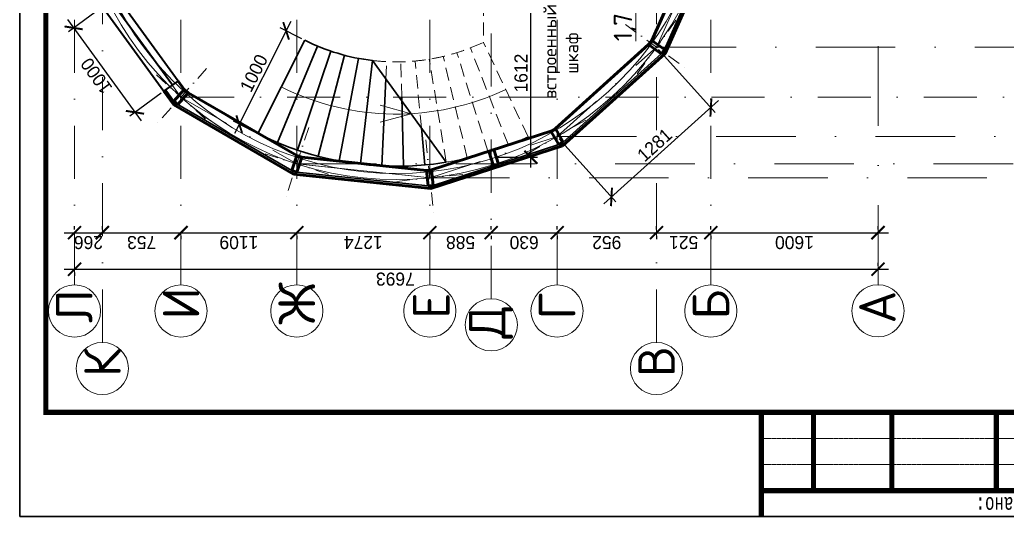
# Model space of a CAD drawing. Header units: millimetres. Extents: x -1532494 to -7068, y -619762 to -143013.
# Drawn here: x -140457 to -131002, y -206038 to -201253 of the extents above; entities that cross this region are included whole.
import ezdxf

# ---------------------------------------------------------------- set-up
doc = ezdxf.new("R2010")
doc.units = ezdxf.units.MM
for name, pattern in [('GOST2.303 5', [24, 20, -1.5, 1, -1.5]), ('штриховая', [19.05, 12.7, -6.35]), ('штрихпунктирнаяX2', [50.8, 25.4, -12.7, 0, -12.7])]:
    doc.linetypes.add(name, pattern=pattern)
doc.layers.get('0').update_dxf_attribs({"color": 251, "lineweight": 15})
for name, color, linetype, lineweight in [('01-РАМКА(+штамп)', 5, 'Continuous', 18), ('15-РАЗМЕРЫ-доп.', 5, 'Continuous', 5), ('линия', 7, 'Continuous', 30), ('Окно', 144, 'Continuous', 40), ('Оси', 7, 'штрихпунктирнаяX2', 18), ('размеры', 7, 'Continuous', 18), ('Стены', 7, 'Continuous', 60), ('штриховая', 160, 'штриховая', 18)]:
    doc.layers.add(name, color=color, linetype=linetype, lineweight=lineweight)
doc.layers.add('рамка', color=105, linetype='Continuous', lineweight=30, plot=False)
doc.styles.add('style2', font='cour.ttf', dxfattribs={"width": 0.6, "height": 3})
doc.dimstyles.new('ISO-25', dxfattribs={"dimscale": 50, "dimtxt": 2.5, "dimasz": 2.5, "dimexe": 1.25, "dimexo": 0.625, "dimtad": 1, "dimdec": 0, "dimtxsty": 'Standard', "dimblk": 'ARCHTICK', "dimcen": 2.5, "dimdle": 2, "dimclrt": 256, "dimadec": 0, "dimazin": 0, "dimtfac": 1, "dimtdec": 0, "dimtmove": 1, "dimatfit": 2, "dimfxl": 1, "dimarcsym": 0})

# ---------------------------------------------------------------- blocks, each defined once
blk = doc.blocks.new('_ArchTick')
at = {"color": 0, "linetype": 'ByBlock', "const_width": 0.15}
blk.add_lwpolyline([(-0.5, -0.5), (0.5, 0.5)], dxfattribs=at)
blk = doc.blocks.new('*D186')
at = {"layer": 'Defpoints', "color": 0, "transparency": 16777216}
for p in [(-136176.6, -200957.4), (-135563.4, -200957.4), (-135921.5, -202569.9)]:
    blk.add_point(p, dxfattribs=at)
at = {"layer": 'размеры', "color": 0, "lineweight": -2, "transparency": 16777216}
for p, q in [((-135563.4, -202669.9), (-135563.4, -200857.4)), ((-136145.4, -200957.4), (-135500.9, -200957.4)), ((-135890.3, -202569.9), (-135500.9, -202569.9))]:
    blk.add_line(p, q, dxfattribs=at)
at = {"layer": 'размеры', "color": 0, "lineweight": -2, "transparency": 16777216, "xscale": 125, "yscale": 125, "zscale": 125}
for p, rotation in [((-135563.4, -200957.4), 90), ((-135563.4, -202569.9), 270)]:
    blk.add_blockref('_ArchTick', p, dxfattribs=dict(at, rotation=rotation))
at = {"layer": 'размеры', "transparency": 16777216, "insert": (-135657.2, -201763.7), "char_height": 125, "attachment_point": 5, "rotation": 90}
blk.add_mtext('1612', dxfattribs=at)
blk = doc.blocks.new('*D174')
at = {"layer": 'Defpoints', "color": 0, "transparency": 16777216}
for p in [(-139932.5, -203292.8), (-139666.2, -203292.8), (-139666.2, -203292.8)]:
    blk.add_point(p, dxfattribs=at)
at = {"layer": 'размеры', "color": 0, "lineweight": -2, "transparency": 16777216}
for p, q in [((-139932.5, -203261.5), (-139932.5, -203230.3)), ((-139666.2, -203261.5), (-139666.2, -203230.3)), ((-140032.5, -203292.8), (-139566.2, -203292.8))]:
    blk.add_line(p, q, dxfattribs=at)
at = {"layer": 'размеры', "color": 0, "lineweight": -2, "transparency": 16777216, "xscale": 125, "yscale": 125, "zscale": 125, "rotation": 180}
blk.add_blockref('_ArchTick', (-139932.5, -203292.8), dxfattribs=at)
at = {"layer": 'размеры', "color": 0, "lineweight": -2, "transparency": 16777216, "xscale": 125, "yscale": 125, "zscale": 125}
blk.add_blockref('_ArchTick', (-139666.2, -203292.8), dxfattribs=at)
at = {"layer": 'размеры', "transparency": 16777216, "insert": (-139799.4, -203386.5), "char_height": 125, "attachment_point": 5, "rotation": 180}
blk.add_mtext('266', dxfattribs=at)
blk = doc.blocks.new('*D175')
at = {"layer": 'Defpoints', "color": 0, "transparency": 16777216}
for p in [(-139666.2, -203292.8), (-138913.4, -203292.8), (-138913.4, -203292.8)]:
    blk.add_point(p, dxfattribs=at)
at = {"layer": 'размеры', "color": 0, "lineweight": -2, "transparency": 16777216}
for p, q in [((-139666.2, -203261.5), (-139666.2, -203230.3)), ((-139766.2, -203292.8), (-138813.4, -203292.8)), ((-138913.4, -203324), (-138913.4, -203355.3))]:
    blk.add_line(p, q, dxfattribs=at)
at = {"layer": 'размеры', "color": 0, "lineweight": -2, "transparency": 16777216, "xscale": 125, "yscale": 125, "zscale": 125, "rotation": 180}
blk.add_blockref('_ArchTick', (-139666.2, -203292.8), dxfattribs=at)
at = {"layer": 'размеры', "color": 0, "lineweight": -2, "transparency": 16777216, "xscale": 125, "yscale": 125, "zscale": 125}
blk.add_blockref('_ArchTick', (-138913.4, -203292.8), dxfattribs=at)
at = {"layer": 'размеры', "transparency": 16777216, "insert": (-139289.8, -203386.5), "char_height": 125, "attachment_point": 5, "rotation": 180}
blk.add_mtext('753', dxfattribs=at)
blk = doc.blocks.new('*D176')
at = {"layer": 'Defpoints', "color": 0, "transparency": 16777216}
for p in [(-138913.4, -203292.8), (-137804.3, -203292.8), (-137804.3, -203292.8)]:
    blk.add_point(p, dxfattribs=at)
at = {"layer": 'размеры', "color": 0, "lineweight": -2, "transparency": 16777216}
for p, q in [((-139013.4, -203292.8), (-137704.3, -203292.8)), ((-138913.4, -203324), (-138913.4, -203355.3)), ((-137804.3, -203324), (-137804.3, -203355.3))]:
    blk.add_line(p, q, dxfattribs=at)
at = {"layer": 'размеры', "color": 0, "lineweight": -2, "transparency": 16777216, "xscale": 125, "yscale": 125, "zscale": 125, "rotation": 180}
blk.add_blockref('_ArchTick', (-138913.4, -203292.8), dxfattribs=at)
at = {"layer": 'размеры', "color": 0, "lineweight": -2, "transparency": 16777216, "xscale": 125, "yscale": 125, "zscale": 125}
blk.add_blockref('_ArchTick', (-137804.3, -203292.8), dxfattribs=at)
at = {"layer": 'размеры', "transparency": 16777216, "insert": (-138358.8, -203386.5), "char_height": 125, "attachment_point": 5, "rotation": 180}
blk.add_mtext('1109', dxfattribs=at)
blk = doc.blocks.new('*D177')
at = {"layer": 'Defpoints', "color": 0, "transparency": 16777216}
for p in [(-137804.3, -203292.8), (-136530.5, -203292.8), (-136530.5, -203292.8)]:
    blk.add_point(p, dxfattribs=at)
at = {"layer": 'размеры', "color": 0, "lineweight": -2, "transparency": 16777216}
for p, q in [((-137904.3, -203292.8), (-136430.5, -203292.8)), ((-137804.3, -203324), (-137804.3, -203355.3)), ((-136530.5, -203324), (-136530.5, -203355.3))]:
    blk.add_line(p, q, dxfattribs=at)
at = {"layer": 'размеры', "color": 0, "lineweight": -2, "transparency": 16777216, "xscale": 125, "yscale": 125, "zscale": 125, "rotation": 180}
blk.add_blockref('_ArchTick', (-137804.3, -203292.8), dxfattribs=at)
at = {"layer": 'размеры', "color": 0, "lineweight": -2, "transparency": 16777216, "xscale": 125, "yscale": 125, "zscale": 125}
blk.add_blockref('_ArchTick', (-136530.5, -203292.8), dxfattribs=at)
at = {"layer": 'размеры', "transparency": 16777216, "insert": (-137167.4, -203386.5), "char_height": 125, "attachment_point": 5, "rotation": 180}
blk.add_mtext('1274', dxfattribs=at)
blk = doc.blocks.new('*D178')
at = {"layer": 'Defpoints', "color": 0, "transparency": 16777216}
for p in [(-135942.6, -203292.8), (-135312.5, -203292.8), (-135312.5, -203292.8)]:
    blk.add_point(p, dxfattribs=at)
at = {"layer": 'размеры', "color": 0, "lineweight": -2, "transparency": 16777216}
for p, q in [((-135312.5, -203261.5), (-135312.5, -203230.3)), ((-136042.6, -203292.8), (-135212.5, -203292.8)), ((-135942.6, -203324), (-135942.6, -203355.3))]:
    blk.add_line(p, q, dxfattribs=at)
at = {"layer": 'размеры', "color": 0, "lineweight": -2, "transparency": 16777216, "xscale": 125, "yscale": 125, "zscale": 125, "rotation": 180}
blk.add_blockref('_ArchTick', (-135942.6, -203292.8), dxfattribs=at)
at = {"layer": 'размеры', "color": 0, "lineweight": -2, "transparency": 16777216, "xscale": 125, "yscale": 125, "zscale": 125}
blk.add_blockref('_ArchTick', (-135312.5, -203292.8), dxfattribs=at)
at = {"layer": 'размеры', "transparency": 16777216, "insert": (-135627.5, -203386.5), "char_height": 125, "attachment_point": 5, "rotation": 180}
blk.add_mtext('630', dxfattribs=at)
blk = doc.blocks.new('*D179')
at = {"layer": 'Defpoints', "color": 0, "transparency": 16777216}
for p in [(-135312.5, -203292.8), (-134360.7, -203292.8), (-134360.7, -203292.8)]:
    blk.add_point(p, dxfattribs=at)
at = {"layer": 'размеры', "color": 0, "lineweight": -2, "transparency": 16777216}
for p, q in [((-134360.7, -203261.5), (-134360.7, -203230.3)), ((-135412.5, -203292.8), (-134260.7, -203292.8)), ((-135312.5, -203324), (-135312.5, -203355.3))]:
    blk.add_line(p, q, dxfattribs=at)
at = {"layer": 'размеры', "color": 0, "lineweight": -2, "transparency": 16777216, "xscale": 125, "yscale": 125, "zscale": 125, "rotation": 180}
blk.add_blockref('_ArchTick', (-135312.5, -203292.8), dxfattribs=at)
at = {"layer": 'размеры', "color": 0, "lineweight": -2, "transparency": 16777216, "xscale": 125, "yscale": 125, "zscale": 125}
blk.add_blockref('_ArchTick', (-134360.7, -203292.8), dxfattribs=at)
at = {"layer": 'размеры', "transparency": 16777216, "insert": (-134836.6, -203386.5), "char_height": 125, "attachment_point": 5, "rotation": 180}
blk.add_mtext('952', dxfattribs=at)
blk = doc.blocks.new('*D180')
at = {"layer": 'Defpoints', "color": 0, "transparency": 16777216}
for p in [(-134360.7, -203292.8), (-133839.8, -203292.8), (-133839.8, -203292.8)]:
    blk.add_point(p, dxfattribs=at)
at = {"layer": 'размеры', "color": 0, "lineweight": -2, "transparency": 16777216}
for p, q in [((-133839.8, -203261.5), (-133839.8, -203230.3)), ((-134460.7, -203292.8), (-133739.8, -203292.8)), ((-134360.7, -203324), (-134360.7, -203355.3))]:
    blk.add_line(p, q, dxfattribs=at)
at = {"layer": 'размеры', "color": 0, "lineweight": -2, "transparency": 16777216, "xscale": 125, "yscale": 125, "zscale": 125, "rotation": 180}
blk.add_blockref('_ArchTick', (-134360.7, -203292.8), dxfattribs=at)
at = {"layer": 'размеры', "color": 0, "lineweight": -2, "transparency": 16777216, "xscale": 125, "yscale": 125, "zscale": 125}
blk.add_blockref('_ArchTick', (-133839.8, -203292.8), dxfattribs=at)
at = {"layer": 'размеры', "transparency": 16777216, "insert": (-134100.3, -203386.5), "char_height": 125, "attachment_point": 5, "rotation": 180}
blk.add_mtext('521', dxfattribs=at)
blk = doc.blocks.new('*D181')
at = {"layer": 'Defpoints', "color": 0, "transparency": 16777216}
for p in [(-133839.8, -203292.8), (-132239.7, -203292.8), (-132239.7, -203292.9)]:
    blk.add_point(p, dxfattribs=at)
at = {"layer": 'размеры', "color": 0, "lineweight": -2, "transparency": 16777216}
for p, q in [((-132239.7, -203261.7), (-132239.7, -203230.3)), ((-133939.8, -203292.8), (-132139.7, -203292.8)), ((-133839.8, -203324), (-133839.8, -203355.3))]:
    blk.add_line(p, q, dxfattribs=at)
at = {"layer": 'размеры', "color": 0, "lineweight": -2, "transparency": 16777216, "xscale": 125, "yscale": 125, "zscale": 125, "rotation": 180}
blk.add_blockref('_ArchTick', (-133839.8, -203292.8), dxfattribs=at)
at = {"layer": 'размеры', "color": 0, "lineweight": -2, "transparency": 16777216, "xscale": 125, "yscale": 125, "zscale": 125}
blk.add_blockref('_ArchTick', (-132239.7, -203292.8), dxfattribs=at)
at = {"layer": 'размеры', "transparency": 16777216, "insert": (-133039.7, -203386.5), "char_height": 125, "attachment_point": 5, "rotation": 180}
blk.add_mtext('1600', dxfattribs=at)
blk = doc.blocks.new('*D182')
at = {"layer": 'Defpoints', "color": 0, "transparency": 16777216}
for p in [(-139932.5, -203642.9), (-132239.7, -203642.9), (-132239.7, -203642.9)]:
    blk.add_point(p, dxfattribs=at)
at = {"layer": 'размеры', "color": 0, "lineweight": -2, "transparency": 16777216}
for p, q in [((-140032.5, -203642.9), (-132139.7, -203642.9)), ((-132239.7, -203611.7), (-132239.7, -203580.4)), ((-139932.5, -203674.2), (-139932.5, -203705.4))]:
    blk.add_line(p, q, dxfattribs=at)
at = {"layer": 'размеры', "color": 0, "lineweight": -2, "transparency": 16777216, "xscale": 125, "yscale": 125, "zscale": 125, "rotation": 180}
blk.add_blockref('_ArchTick', (-139932.5, -203642.9), dxfattribs=at)
at = {"layer": 'размеры', "color": 0, "lineweight": -2, "transparency": 16777216, "xscale": 125, "yscale": 125, "zscale": 125}
blk.add_blockref('_ArchTick', (-132239.7, -203642.9), dxfattribs=at)
at = {"layer": 'размеры', "transparency": 16777216, "insert": (-136860.5, -203736.7), "char_height": 125, "attachment_point": 5, "rotation": 180}
blk.add_mtext('7693', dxfattribs=at)
blk = doc.blocks.new('*D209')
at = {"layer": 'Defpoints', "color": 0, "ltscale": 20, "transparency": 16777216}
for p in [(-134360.7, -201515.1), (-133839.8, -202093.6), (-135312.5, -202372)]:
    blk.add_point(p, dxfattribs=at)
at = {"layer": 'размеры', "color": 0, "lineweight": -2, "ltscale": 20, "transparency": 16777216}
for p, q in [((-134339.8, -201538.3), (-133798, -202140.1)), ((-134865.9, -203017.5), (-133765.5, -202026.7)), ((-135291.6, -202395.3), (-134749.8, -202997))]:
    blk.add_line(p, q, dxfattribs=at)
at = {"layer": 'размеры', "color": 0, "lineweight": -2, "ltscale": 20, "transparency": 16777216, "xscale": 125, "yscale": 125, "zscale": 125}
for p, rotation in [((-133839.8, -202093.6), 41.9999999999789), ((-134791.6, -202950.6), 221.9999999999789)]:
    blk.add_blockref('_ArchTick', p, dxfattribs=dict(at, rotation=rotation))
at = {"layer": 'размеры', "ltscale": 20, "transparency": 16777216, "insert": (-134378.4, -202452.4), "char_height": 125, "attachment_point": 5, "rotation": 42}
blk.add_mtext('1281', dxfattribs=at)
blk = doc.blocks.new('*D264')
at = {"layer": 'Defpoints', "color": 0, "ltscale": 20, "transparency": 16777216}
for p in [(-139664.5, -201129.9), (-139076.9, -201938.7), (-139353.6, -202139.7)]:
    blk.add_point(p, dxfattribs=at)
at = {"layer": 'размеры', "color": 0, "lineweight": -2, "ltscale": 20, "transparency": 16777216}
for p, q in [((-139689.8, -201148.3), (-139991.8, -201367.7)), ((-140000, -201250), (-139294.8, -202220.6)), ((-139102.2, -201957), (-139404.2, -202176.4))]:
    blk.add_line(p, q, dxfattribs=at)
at = {"layer": 'размеры', "color": 0, "lineweight": -2, "ltscale": 20, "transparency": 16777216, "xscale": 125, "yscale": 125, "zscale": 125}
for p, rotation in [((-139941.2, -201330.9), 125.9999999995298), ((-139353.6, -202139.7), 305.9999999995298)]:
    blk.add_blockref('_ArchTick', p, dxfattribs=dict(at, rotation=rotation))
at = {"layer": 'размеры', "ltscale": 20, "transparency": 16777216, "insert": (-139723.3, -201790.4), "char_height": 125, "attachment_point": 5, "rotation": 126}
blk.add_mtext('1000', dxfattribs=at)
blk = doc.blocks.new('*D265')
at = {"layer": 'Defpoints', "color": 0, "transparency": 16777216}
for p in [(-136530.5, -203292.8), (-135942.6, -203292.8), (-135942.6, -203292.8)]:
    blk.add_point(p, dxfattribs=at)
at = {"layer": 'размеры', "color": 0, "lineweight": -2, "transparency": 16777216}
for p, q in [((-135942.6, -203261.5), (-135942.6, -203230.3)), ((-136630.5, -203292.8), (-135842.6, -203292.8)), ((-136530.5, -203324), (-136530.5, -203355.3))]:
    blk.add_line(p, q, dxfattribs=at)
at = {"layer": 'размеры', "color": 0, "lineweight": -2, "transparency": 16777216, "xscale": 125, "yscale": 125, "zscale": 125, "rotation": 180}
blk.add_blockref('_ArchTick', (-136530.5, -203292.8), dxfattribs=at)
at = {"layer": 'размеры', "color": 0, "lineweight": -2, "transparency": 16777216, "xscale": 125, "yscale": 125, "zscale": 125}
blk.add_blockref('_ArchTick', (-135942.6, -203292.8), dxfattribs=at)
at = {"layer": 'размеры', "transparency": 16777216, "insert": (-136236.6, -203386.5), "char_height": 125, "attachment_point": 5, "rotation": 180}
blk.add_mtext('588', dxfattribs=at)
blk = doc.blocks.new('*D266')
at = {"layer": 'Defpoints', "color": 0, "ltscale": 20, "transparency": 16777216}
for p in [(-137729, -201449), (-138355.6, -202253.2), (-138178, -202342.5)]:
    blk.add_point(p, dxfattribs=at)
at = {"layer": 'размеры', "color": 0, "lineweight": -2, "ltscale": 20, "transparency": 16777216}
for p, q in [((-137861.8, -201270.4), (-138400.5, -202342.6)), ((-137756.9, -201435), (-137962.5, -201331.7)), ((-138205.9, -202328.5), (-138411.5, -202225.2))]:
    blk.add_line(p, q, dxfattribs=at)
at = {"layer": 'размеры', "color": 0, "lineweight": -2, "ltscale": 20, "transparency": 16777216, "xscale": 125, "yscale": 125, "zscale": 125}
for p, rotation in [((-137906.7, -201359.7), 63.32107512935925), ((-138355.6, -202253.2), 243.3210751293593)]:
    blk.add_blockref('_ArchTick', p, dxfattribs=dict(at, rotation=rotation))
at = {"layer": 'размеры', "ltscale": 20, "transparency": 16777216, "insert": (-138214.9, -201764.4), "char_height": 125, "attachment_point": 5, "rotation": 63.32108}
blk.add_mtext('1000', dxfattribs=at)

msp = doc.modelspace()

# ---------------------------------------------------------------- linework, layer by layer
msp.add_arc((-136852.5, -199704.7), 2452.1, 243.32108, 295.32108)
at = {"layer": '01-РАМКА(+штамп)'}
msp.add_circle((-136852.5, -199704.7), 3080, dxfattribs=at)
at = {"layer": '15-РАЗМЕРЫ-доп.'}
msp.add_circle((-136852.5, -199704.7), 3020.8, dxfattribs=at)
at = {"layer": 'линия', "ltscale": 20}
for p, q in [((-133771.6, -200385.1), (-134285.4, -201538.9)), ((-137079.5, -201643.6), (-136374.3, -202617.8)), ((-134314.7, -201579.4), (-135253.3, -202424.5)), ((-139059.6, -201926.1), (-138982.2, -202032.6)), ((-137851.2, -202697.5), (-138945, -202066)), ((-135296.6, -202449.5), (-136497.8, -202839.8)), ((-136547.6, -202845), (-137803.7, -202713))]:
    msp.add_line(p, q, dxfattribs=at)
at = {"layer": 'линия', "ltscale": 10}
for p, q in [((-138178, -202342.5), (-137729, -201449)), ((-137990.7, -202428.6), (-137605.2, -201505.9)), ((-137798, -202501.3), (-137477.7, -201554)), ((-137600.6, -202560.5), (-137347.2, -201593.1)), ((-137399.5, -202605.7), (-137214.2, -201623)), ((-137195, -202629.4), (-137079.5, -201643.6)), ((-136990.5, -202653.6), (-136951.5, -201820.5)), ((-136784.4, -202656), (-136799.7, -201993.6)), ((-136578.7, -202644.1), (-136611.7, -202289.9))]:
    msp.add_line(p, q, dxfattribs=at)
at = {"layer": 'линия'}
for radius, start, end in [(1952.1, 243.32108, 263.32108), (2952.1, 236.62773, 266.78157)]:
    msp.add_arc((-136852.5, -199704.7), radius, start, end, dxfattribs=at)
at = {"layer": 'линия', "ltscale": 10}
msp.add_arc((-136852.5, -199704.7), 2952.1, 266.78157, 279.32108, dxfattribs=at)
at = {"layer": 'Окно', "ltscale": 20}
msp.add_line((-138996, -201879.9), (-139583.6, -201071.1), dxfattribs=at)
msp.add_lwpolyline([(-139076.9, -201938.7), (-138940.9, -201839.8), (-139528.5, -201031.1), (-139664.5, -201129.9)], close=True, dxfattribs=at)
at = {"layer": 'Оси', "ltscale": 20}
for p, q in [((-136530.5, -203792.8), (-136530.5, -196641.6)), ((-137804.3, -203792.8), (-137804.3, -196775.4)), ((-135942.6, -203925.8), (-135942.6, -196904.3)), ((-135312.5, -203792.8), (-135312.5, -197037.3)), ((-138913.4, -203792.8), (-138913.4, -197415.8)), ((-134360.7, -204343.9), (-134360.7, -197894.3)), ((-139666.2, -204343.9), (-139666.2, -198451.9)), ((-139932.5, -203792.8), (-139932.5, -199704.7)), ((-133839.8, -203792.8), (-133839.8, -200345.1)), ((-138913.4, -201993.6), (-129543.6, -201993.6)), ((-138404.2, -202372.2), (-138723.1, -202159))]:
    msp.add_line(p, q, dxfattribs=at)
at = {"layer": 'Оси', "ltscale": 30}
for p, q in [((-132239.7, -203792), (-132239.7, -198473.8)), ((-134360.7, -201515.1), (-129543.6, -201515.1)), ((-135312.5, -202372), (-129543.6, -202372)), ((-137804.3, -202633.9), (-129707.1, -202633.9)), ((-136530.5, -202767.8), (-129707.1, -202767.8)), ((-132239.7, -203802.6), (-132239.7, -203801.7))]:
    msp.add_line(p, q, dxfattribs=at)
at = {"layer": 'Оси', "ltscale": 5}
for p, q in [((-134174.3, -201258.5), (-134547.1, -201771.6)), ((-134658, -201299.1), (-134063.4, -201731.1)), ((-138667.5, -201720.5), (-139159.3, -202266.7)), ((-138677.8, -202205.7), (-139149.1, -201781.4)), ((-135037.9, -202213.5), (-135587.1, -202530.6)), ((-137690.7, -202284.4), (-137917.8, -202983.4)), ((-136569, -202402.3), (-136492.1, -203133.3)), ((-137502.7, -202731.9), (-138105.8, -202536)), ((-136215.2, -202734.7), (-136845.9, -202801))]:
    msp.add_line(p, q, dxfattribs=at)
at = {"layer": 'Оси', "ltscale": 20}
msp.add_lwpolyline([(-139932.5, -199704.7), (-139666.2, -200957.4), (-138913.4, -201993.6), (-137804.3, -202633.9), (-136530.5, -202767.8), (-135312.5, -202372), (-134360.7, -201515.1), (-133839.8, -200345.1), (-133839.8, -199064.3), (-134360.7, -197894.3), (-135312.5, -197037.3), (-136530.5, -196641.6), (-137804.3, -196775.4), (-138913.4, -197415.8), (-139666.2, -198451.9)], close=True, dxfattribs=at)
at = {"layer": 'размеры'}
for q in [(-137004.7, -202070.6), (-137004.7, -202234.9)]:
    msp.add_line((-136711, -202152.7), q, dxfattribs=at)
at = {"layer": 'размеры', "ltscale": 20}
msp.add_line((-137804.3, -202633.9), (-136556, -202765.1), dxfattribs=at)
at = {"layer": 'размеры', "color": 7, "lineweight": 20, "ltscale": 0.9}
for p, q in [((-132857, -205763.4), (-132857, -205013.4)), ((-132107, -205763.4), (-132107, -205013.4)), ((-131107, -205763.4), (-131107, -205013.4))]:
    msp.add_line(p, q, dxfattribs=at)
at = {"layer": 'размеры', "linetype": 'GOST2.303 5'}
for p, q in [((-133357, -205263.4), (-130107, -205263.4)), ((-133357, -205513.4), (-130107, -205513.4))]:
    msp.add_line(p, q, dxfattribs=at)
at = {"layer": 'размеры', "color": 7, "lineweight": 20, "ltscale": 0.9, "const_width": 50}
msp.add_lwpolyline([(-140207, -205013.4), (-140207, -195763.4), (-125857, -195763.4), (-125857, -205013.4)], close=True, dxfattribs=at)
for points in [[(-133357, -205013.4), (-133357, -206013.4)], [(-132857, -205763.4), (-132857, -205013.4)], [(-132107, -205763.4), (-132107, -205013.4)], [(-131107, -205763.4), (-131107, -205013.4)], [(-130107, -205763.4), (-133357, -205763.4)]]:
    msp.add_lwpolyline(points, dxfattribs=at)
at = {"layer": 'размеры', "const_width": 0.05}
for points in [[(-130107, -205263.4), (-133357, -205263.4)], [(-133357, -205513.4), (-130107, -205513.4)]]:
    msp.add_lwpolyline(points, dxfattribs=at)
at = {"layer": 'размеры'}
for centre in [(-139932.5, -204042.8), (-138913.4, -204042.8), (-137804.3, -204042.8), (-136530.5, -204042.8), (-135312.5, -204042.8), (-133839.8, -204042.8), (-132239.7, -204042), (-135942.6, -204175.8), (-139666.2, -204593.9), (-134360.7, -204593.9)]:
    msp.add_circle(centre, 250, dxfattribs=at)
at = {"layer": 'рамка', "color": 7}
for q in [(-140457, -195513.4), (-125607, -206013.4)]:
    msp.add_line((-140457, -206013.4), q, dxfattribs=at)
at = {"layer": 'Стены', "ltscale": 20}
for p, q in [((-134406.7, -201450.8), (-133918.4, -200353.9)), ((-134278, -201575.2), (-134047.4, -201057.2)), ((-135328.3, -202294.6), (-134436.1, -201491.2)), ((-135261.4, -202460.6), (-134278, -201575.2)), ((-138881.8, -201921.1), (-138940.9, -201839.8)), ((-138981.8, -202069.5), (-139076.9, -201938.7)), ((-138844.7, -201954.6), (-137804.9, -202554.9)), ((-138981.8, -202069.5), (-137835.9, -202731.2)), ((-136513.5, -202690.6), (-135371.6, -202319.6)), ((-136519.9, -202869.5), (-135261.4, -202460.6)), ((-137757.3, -202570.3), (-136563.2, -202695.8)), ((-135921, -202652.4), (-135873.5, -202636.9)), ((-137835.9, -202731.2), (-136519.9, -202869.5))]:
    msp.add_line(p, q, dxfattribs=at)
at = {"layer": 'Стены', "ltscale": 5}
for p, q in [((-134406.7, -201450.8), (-134436.1, -201491.2)), ((-134406.7, -201450.8), (-134285.4, -201538.9)), ((-134436.1, -201491.2), (-134314.7, -201579.4)), ((-134285.4, -201538.9), (-134314.7, -201579.4)), ((-138881.8, -201921.1), (-138982.2, -202032.6)), ((-138844.7, -201954.6), (-138881.8, -201921.1)), ((-138945, -202066), (-138982.2, -202032.6)), ((-138844.7, -201954.6), (-138945, -202066)), ((-135328.3, -202294.6), (-135371.6, -202319.6)), ((-135371.6, -202319.6), (-135296.6, -202449.5)), ((-135328.3, -202294.6), (-135253.3, -202424.5)), ((-135253.3, -202424.5), (-135296.6, -202449.5)), ((-135966.4, -202512.8), (-135921, -202652.4)), ((-135918.8, -202497.4), (-135873.5, -202636.9)), ((-137804.9, -202554.9), (-137851.2, -202697.5)), ((-137757.3, -202570.3), (-137804.9, -202554.9)), ((-137757.3, -202570.3), (-137803.7, -202713)), ((-137803.7, -202713), (-137851.2, -202697.5)), ((-136513.5, -202690.6), (-136563.2, -202695.8)), ((-136563.2, -202695.8), (-136547.6, -202845)), ((-136513.5, -202690.6), (-136497.8, -202839.8)), ((-136497.8, -202839.8), (-136547.6, -202845))]:
    msp.add_line(p, q, dxfattribs=at)
at = {"layer": 'штриховая', "ltscale": 10}
for p, q in [((-136017.6, -196896.5), (-136017.6, -201469.3)), ((-135589.9, -202373.2), (-136017.6, -201469.3)), ((-135973.6, -202522.9), (-136271.3, -201568.3)), ((-135779.1, -202454.8), (-136142.7, -201523.2)), ((-136951.5, -201820.5), (-136943.7, -201654.7)), ((-136799.7, -201993.6), (-136807.5, -201656.3)), ((-136611.7, -202289.9), (-136671.5, -201648.4)), ((-136374.3, -202617.8), (-136536.3, -201631)), ((-136172.3, -202577.4), (-136402.7, -201604.3))]:
    msp.add_line(p, q, dxfattribs=at)
for radius, start in [(1952.1, 263.32108), (2952.1, 279.32108)]:
    msp.add_arc((-136852.5, -199704.7), radius, start, 295.32108, dxfattribs=at)

# ---------------------------------------------------------------- texts
at = {"layer": 'размеры', "color": 7, "linetype": 'GOST2.303 5', "style": 'style2', "width": 0.6}
msp.add_text('Согласовано:', height=150, rotation=180, dxfattribs=at).set_placement((-130222.8, -205826.7))
at = {"layer": 'размеры', "rotation": 90}
for s, width, insert, char_height, attachment_point in [('\\pi484.66;{\\fISOCPEUR|b0|i0|c204|p34;\\L1,77}', 1328.073, (-134769.8, -201943.2), 175, 1), ('\\pi226.54;{\\fISOCPEUR|b0|i0|c204|p34;встроенный \\P\\pi470.29;шкаф}', 1328.073, (-135443.2, -202239.2), 125, 1), ('{\\fISOCPEUR|b0|i0|c204|p34;Ж}', 6.114, (-137979.1, -204174), 350, 1), ('{\\fISOCPEUR|b0|i0|c204|p34;Л}', 6.114, (-140111.3, -204156.6), 350, 1), ('{\\fISOCPEUR|b0|i0|c204|p34;И}', 6.114, (-138738.6, -204124.3), 350, 7), ('{\\fISOCPEUR|b0|i0|c204|p34;Е}', 6.114, (-136692, -204119.9), 350, 1), ('{\\fISOCPEUR|b0|i0|c204|p34;Г}', 6.114, (-135487.3, -204124.3), 350, 1), ('{\\fISOCPEUR|b0|i0|c204|p34;Б}', 6.114, (-134014.6, -204124.3), 350, 1), ('{\\fISOCPEUR|b0|i0|c204|p34;А}', 6.114, (-132421.4, -204163.4), 350, 1), ('{\\fISOCPEUR|b0|i0|c204|p34;Д}', 6.114, (-136157.1, -204307.4), 350, 1), ('{\\fISOCPEUR|b0|i0|c204|p34;К}', 6.114, (-139841, -204675.5), 350, 1), ('{\\fISOCPEUR|b0|i0|c204|p34;В}', 6.114, (-134535.5, -204675.5), 350, 1)]:
    msp.add_mtext_dynamic_manual_height_columns(s, width=width, gutter_width=12.5, heights=[0], dxfattribs=dict(at, insert=insert, char_height=char_height, attachment_point=attachment_point))

# ---------------------------------------------------------------- dimensions: what is measured, and where the dimension line sits
at = {"layer": 'размеры'}
for base, p1, p2, angle, picture, middle in [((-135563.4174, -200957.4336), (-135921.5208, -202569.9276), (-136176.6165, -200957.4336), 90, '*D186', (-135657.1674, -201763.6806)), ((-138913.4, -203292.8), (-139666.2, -203292.8), (-138913.4, -203292.8), 180, '*D175', (-139289.8, -203386.5)), ((-137804.3, -203292.8), (-138913.4, -203292.8), (-137804.3, -203292.8), 180, '*D176', (-138358.8, -203386.5)), ((-136530.5, -203292.8), (-137804.3, -203292.8), (-136530.5, -203292.8), 180, '*D177', (-137167.4, -203386.5)), ((-135942.6, -203292.8), (-136530.5, -203292.8), (-135942.6, -203292.8), 180, '*D265', (-136236.6, -203386.5)), ((-135312.5, -203292.8), (-135942.6, -203292.8), (-135312.5, -203292.8), 180, '*D178', (-135627.5, -203386.5)), ((-134360.7, -203292.8), (-135312.5, -203292.8), (-134360.7, -203292.8), 180, '*D179', (-134836.6, -203386.5)), ((-133839.8, -203292.8), (-134360.7, -203292.8), (-133839.8, -203292.8), 180, '*D180', (-134100.3, -203386.5)), ((-132239.7, -203292.8), (-133839.8, -203292.8), (-132239.7, -203292.9), 180, '*D181', (-133039.7, -203386.5))]:
    dim = msp.add_linear_dim(base=base, p1=p1, p2=p2, angle=angle, dimstyle='ISO-25', dxfattribs=at)
    dim.commit()
    dim.dimension.update_dxf_attribs({"geometry": picture, "text_midpoint": middle})
at = {"layer": 'размеры', "ltscale": 20}
for p1, p2, distance, picture, middle in [((-139664.5, -201129.9), (-139076.9, -201938.7), -342, '*D264', (-139723.3, -201790.4)), ((-137729, -201449), (-138178, -202342.5), -198.8, '*D266', (-138214.9, -201764.4)), ((-135312.5, -202372), (-134360.7, -201515.1), -778.5, '*D209', (-134378.4, -202452.4))]:
    dim = msp.add_aligned_dim(p1=p1, p2=p2, distance=distance, dimstyle='ISO-25', dxfattribs=at)
    dim.commit()
    dim.dimension.update_dxf_attribs({"geometry": picture, "text_midpoint": middle})
at = {"layer": 'размеры'}
for base, p1, p2, picture, middle in [((-139666.2, -203292.8), (-139932.5, -203292.8), (-139666.2, -203292.8), '*D174', (-139799.4, -203292.8)), ((-132239.7, -203642.9), (-139932.5, -203642.9), (-132239.7, -203642.9), '*D182', (-136860.5, -203642.9))]:
    dim = msp.add_linear_dim(base=base, p1=p1, p2=p2, angle=180, dimstyle='ISO-25', dxfattribs=at)
    dim.commit()
    dim.dimension.update_dxf_attribs({"geometry": picture, "text_midpoint": middle, "dimtype": 160})

doc.saveas('drawing.dxf')
